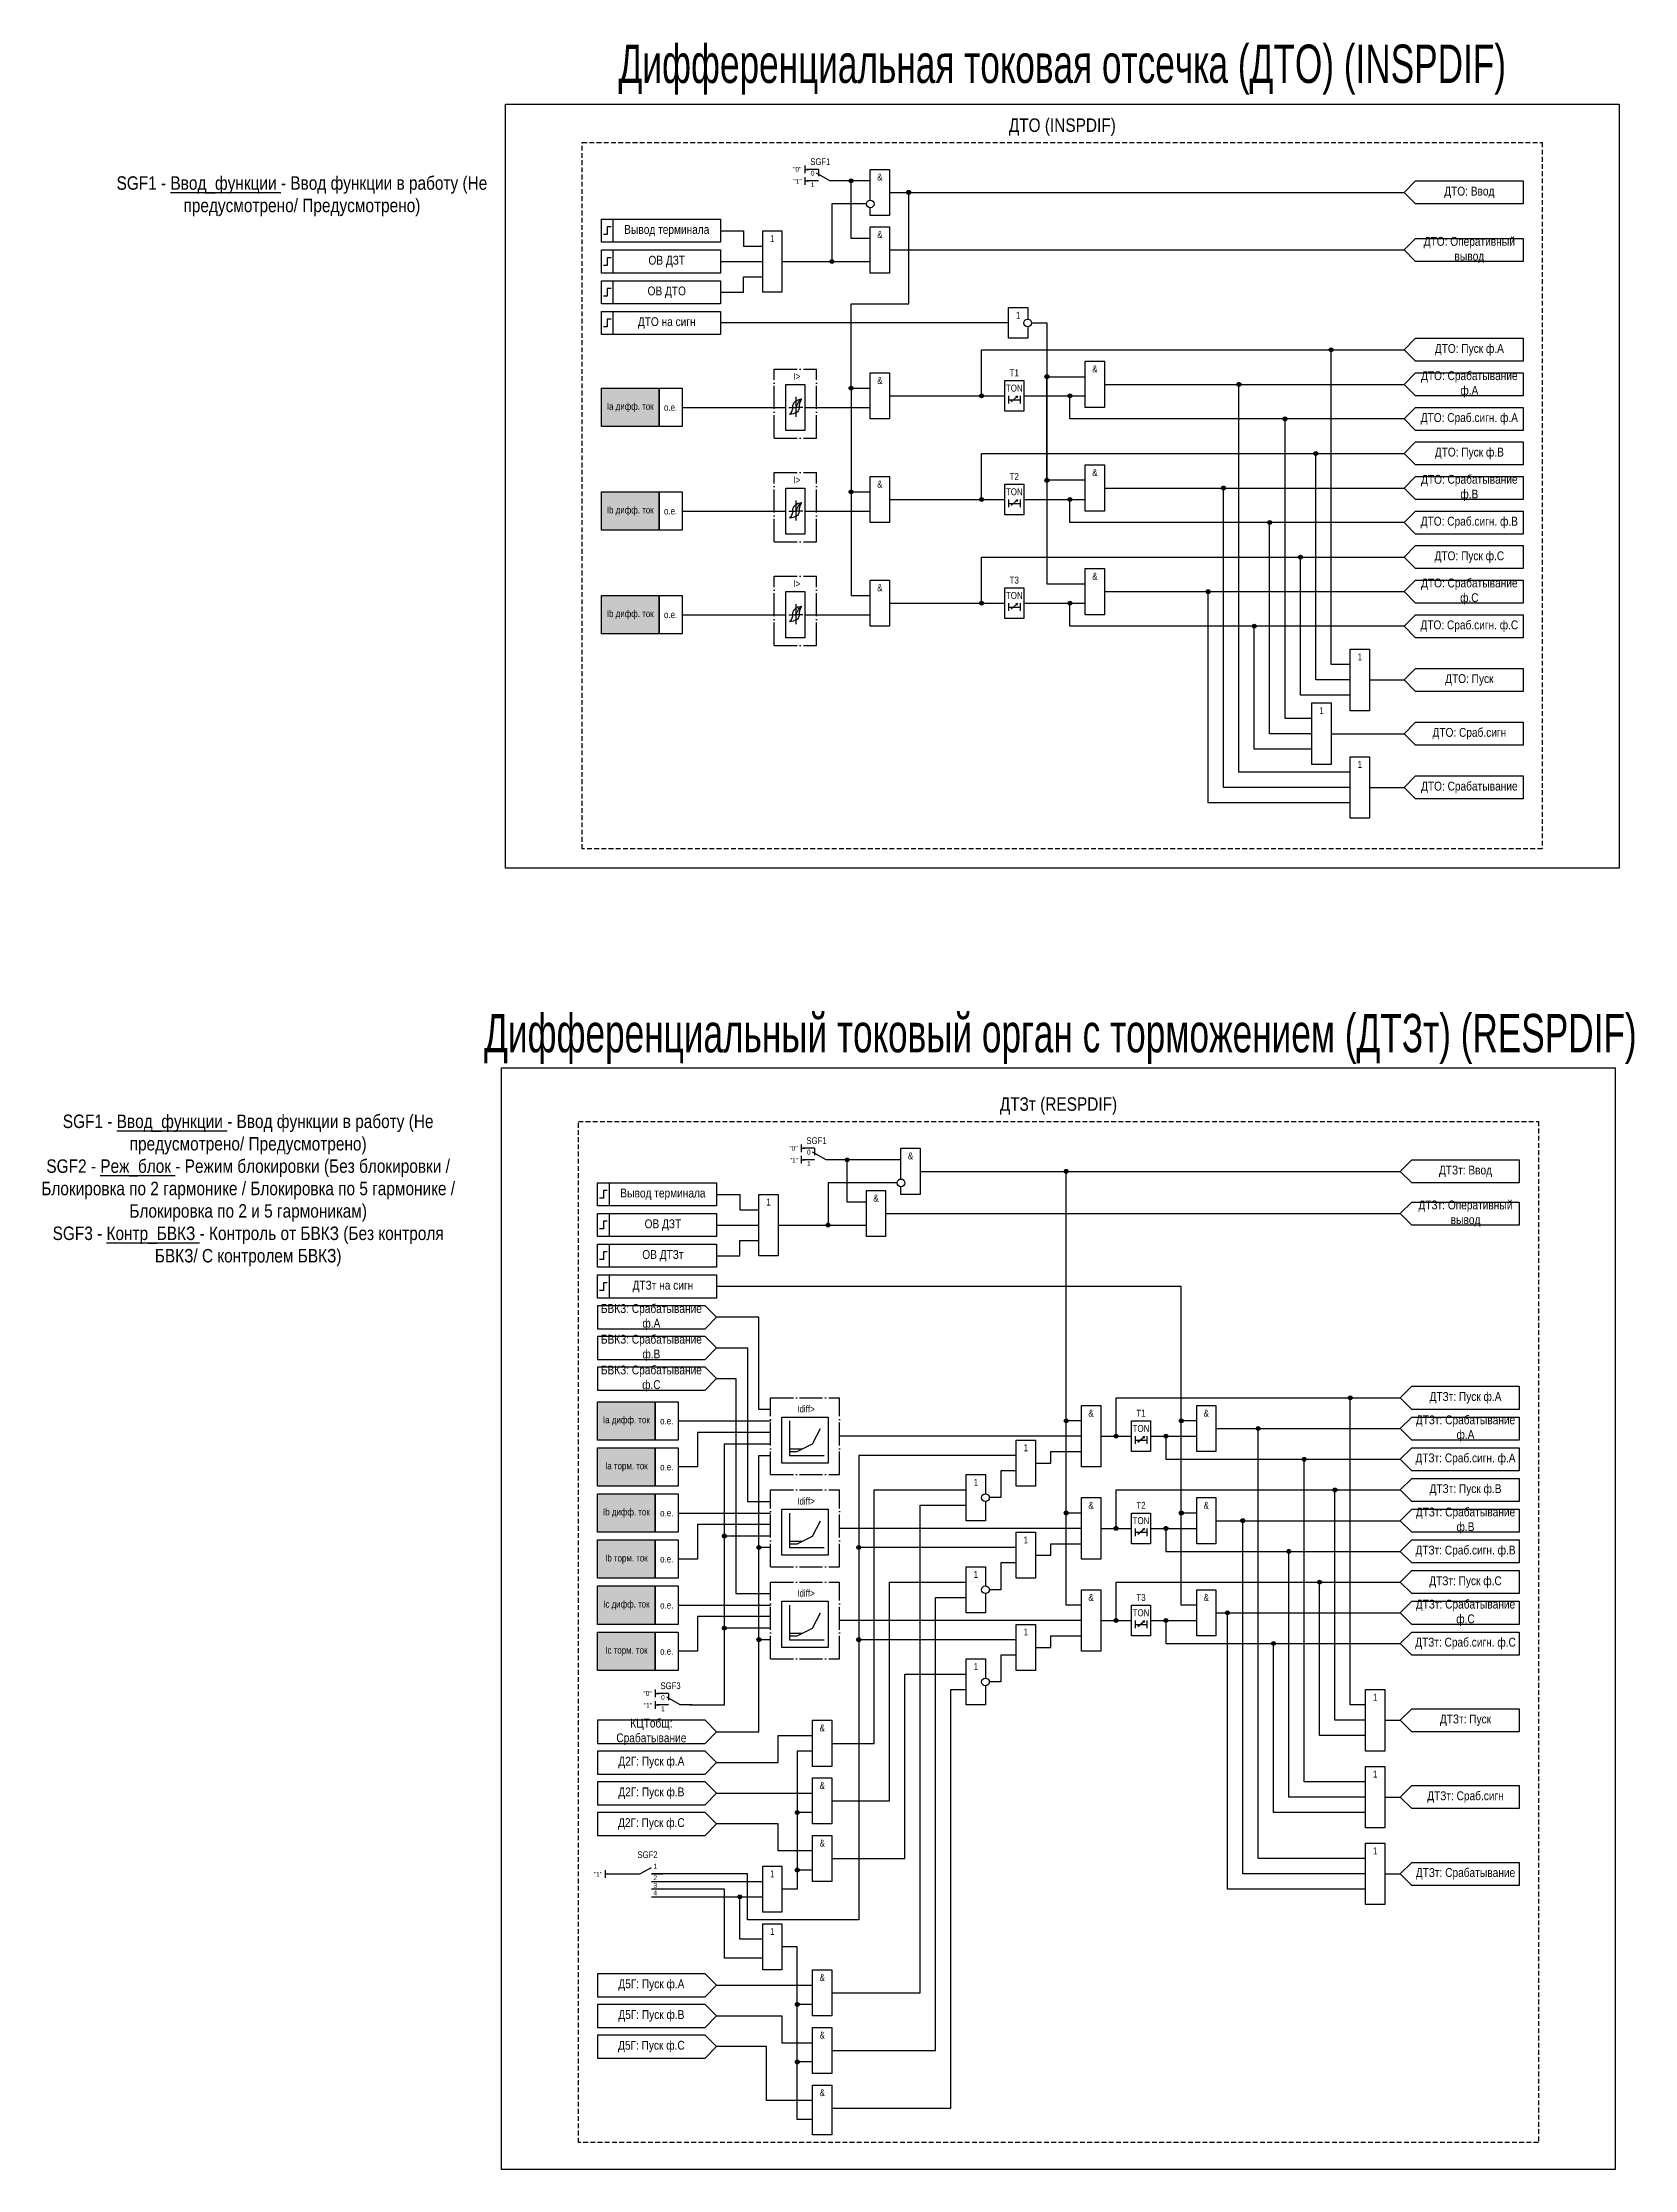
# Model space of a CAD drawing. Header units: millimetres. Extents: x -375 to 2714, y -997 to 626.
# Drawn here: x -375 to 40, y -434 to 120 of the extents above; entities that cross this region are included whole.
import ezdxf
from ezdxf.enums import TextEntityAlignment as Align

# ---------------------------------------------------------------- set-up
doc = ezdxf.new("R2010")
doc.units = ezdxf.units.MM
doc.linetypes.add('ACAD_ISO04W100', pattern=[30, 24, -3, 0, -3])
doc.linetypes.add('штриховая2', pattern=[0.375, 0.25, -0.125])
doc.layers.add('TEXT', color=7, linetype='Continuous', lineweight=25)
doc.layers.add('Основная', color=7, linetype='Continuous')
doc.styles.add('1.8_Gost_RD', font='ARIALN.TTF', dxfattribs={"height": 1.8})
doc.styles.add('2.5_Gost_RD', font='ARIALN.TTF', dxfattribs={"height": 2.5})
doc.styles.add('3.5_Gost_RD', font='ARIALN.TTF', dxfattribs={"height": 3.5})
doc.styles.add('Вывод', font='ARIALN.TTF', dxfattribs={"height": 2.5})
doc.styles.add('Компонент', font='ARIALN.TTF', dxfattribs={"height": 3.5})

# ---------------------------------------------------------------- blocks, each defined once
blk = doc.blocks.new('Точка')
at = {"ltscale": 100}
h = blk.add_hatch(color=256, dxfattribs=at)
h.dxf.hatch_style = 1
edge = h.paths.add_edge_path()
edge.add_arc((0, 0), 0.5, 0, 360)
blk.add_circle((0, 0), 0.5, dxfattribs=at)
blk = doc.blocks.new('*U898')
at = {"layer": 'Основная', "linetype": 'ACAD_ISO04W100', "ltscale": 0.25}
for p, q in [((0, 0), (11, 0)), ((0, -18), (0, 0)), ((11, -18), (11, 0)), ((0, -18), (11, -18))]:
    blk.add_line(p, q, dxfattribs=at)
at = {"layer": 'Основная', "style": 'Компонент'}
blk.add_attdef('ОУ', text='', height=3.5, dxfattribs=at).set_placement((11, 0), align=Align.MIDDLE_CENTER)
blk = doc.blocks.new('*U1018')
at = {"layer": 'Основная', "linetype": 'ACAD_ISO04W100', "ltscale": 0.25}
for p, q in [((0, 0), (18, 0)), ((0, -20), (0, 0)), ((18, -20), (18, 0)), ((0, -20), (18, -20))]:
    blk.add_line(p, q, dxfattribs=at)
at = {"layer": 'Основная', "style": 'Компонент'}
blk.add_attdef('ОУ', text='', height=3.5, dxfattribs=at).set_placement((18, 0), align=Align.MIDDLE_CENTER)
blk = doc.blocks.new('*U956')
at = {"layer": 'Основная', "color": 0}
blk.add_line((0, 0), (6, 3.4), dxfattribs=at)
blk = doc.blocks.new('*U1017')
at = {"layer": 'Основная', "color": 0}
for p, q in [((-9, 0), (-3, 0)), ((3, 0), (9, 0))]:
    blk.add_line(p, q, dxfattribs=at)
at = {"layer": 'Основная', "ltscale": 0.25}
blk.add_blockref('*U956', (-3, 0), dxfattribs=at)
at = {"layer": 'Основная'}
for tag, height, style, p in [('ОУ', 3.5, 'Компонент', (1, 10)), ('В2', 2.5, 'Вывод', (5, 4)), ('В1', 2.5, 'Вывод', (5, -2))]:
    blk.add_attdef(tag, text='', height=height, dxfattribs=dict(at, style=style)).set_placement(p, align=Align.MIDDLE_CENTER)
blk = doc.blocks.new('*U958')
at = {"layer": 'Основная', "color": 0}
blk.add_line((0, 0), (7, 4), dxfattribs=at)
at = {"layer": 'Основная', "ltscale": 0.35}
blk.add_line((6, 6), (6, 2.5), dxfattribs=at)
blk = doc.blocks.new('*U985')
at = {"layer": 'Основная', "color": 0}
for p, q in [((-3, 6), (-9, 6)), ((-3, 0), (-9, 0)), ((9, 0), (3, 0))]:
    blk.add_line(p, q, dxfattribs=at)
at = {"layer": 'Основная', "ltscale": 0.25, "xscale": -1}
blk.add_blockref('*U958', (3, 0), dxfattribs=at)
at = {"layer": 'Основная'}
for tag, height, style, p in [('ОУ', 3.5, 'Компонент', (-2, 10)), ('В1', 2.5, 'Вывод', (-14, 6)), ('В2', 2.5, 'Вывод', (-6, 4)), ('В3', 2.5, 'Вывод', (-6, -2))]:
    blk.add_attdef(tag, text='', height=height, dxfattribs=dict(at, style=style)).set_placement(p, align=Align.MIDDLE_CENTER)

msp = doc.modelspace()

# ---------------------------------------------------------------- hatches: boundary and pattern name
at = {"ltscale": 100, "true_color": 0xf7941d}
h = msp.add_hatch(color=30, dxfattribs=at)
h.dxf.hatch_style = 1
h.paths.add_polyline_path([(-229, 30), (-214, 30), (-214, 20), (-229, 20)])
h = msp.add_hatch(color=30, dxfattribs=at)
h.dxf.hatch_style = 1
h.paths.add_polyline_path([(-229, 3), (-214, 3), (-214, -7), (-229, -7)])
h = msp.add_hatch(color=30, dxfattribs=at)
h.dxf.hatch_style = 1
h.paths.add_polyline_path([(-229, -24), (-214, -24), (-214, -34), (-229, -34)])
h = msp.add_hatch(color=30, dxfattribs=at)
h.dxf.hatch_style = 1
h.paths.add_polyline_path([(-230, -234), (-215, -234), (-215, -244), (-230, -244)])
h = msp.add_hatch(color=30, dxfattribs=at)
h.dxf.hatch_style = 1
h.paths.add_polyline_path([(-230, -246), (-215, -246), (-215, -256), (-230, -256)])
h = msp.add_hatch(color=30, dxfattribs=at)
h.dxf.hatch_style = 1
h.paths.add_polyline_path([(-230, -258), (-215, -258), (-215, -268), (-230, -268)])
h = msp.add_hatch(color=30, dxfattribs=at)
h.dxf.hatch_style = 1
h.paths.add_polyline_path([(-230, -270), (-215, -270), (-215, -280), (-230, -280)])
h = msp.add_hatch(color=30, dxfattribs=at)
h.dxf.hatch_style = 1
h.paths.add_polyline_path([(-230, -282), (-215, -282), (-215, -292), (-230, -292)])
h = msp.add_hatch(color=30, dxfattribs=at)
h.dxf.hatch_style = 1
h.paths.add_polyline_path([(-230, -294), (-215, -294), (-215, -304), (-230, -304)])

# ---------------------------------------------------------------- linework, layer by layer
at = {"ltscale": 100}
for p, q in [((-176, 88), (-176, 86)), ((-176, 87), (-175, 87)), ((-176, 85), (-176, 83)), ((-176, 84), (-175, 84)), ((-198, 63), (-187, 63)), ((-182, 63), (-159, 63)), ((-164, 30), (-159, 30)), ((-177, -167), (-177, -169)), ((-177, -168), (-176, -168)), ((-177, -170), (-177, -172)), ((-177, -171), (-176, -171)), ((-199, -188), (-188, -188)), ((-183, -188), (-160, -188)), ((-215, -309), (-215, -311)), ((-215, -310), (-214, -310)), ((-215, -312), (-215, -314)), ((-215, -313), (-214, -313))]:
    msp.add_line(p, q, dxfattribs=at)
at = {"color": 7, "ltscale": 100}
for p, q in [((-122.3, 26.46), (-120.63, 27.95)), ((-120.63, 27.95), (-121.15, 27.73)), ((-120.63, 27.95), (-120.89, 27.48)), ((-122.3, -0.54), (-120.63, 0.95)), ((-120.63, 0.95), (-121.15, 0.73)), ((-120.63, 0.95), (-120.89, 0.48)), ((-122.3, -27.54), (-120.63, -26.05)), ((-120.63, -26.05), (-121.15, -26.27)), ((-120.63, -26.05), (-120.89, -26.52)), ((-89.3, -244.54), (-87.63, -243.05)), ((-87.63, -243.05), (-88.15, -243.27)), ((-87.63, -243.05), (-87.89, -243.52)), ((-89.3, -268.54), (-87.63, -267.05)), ((-87.63, -267.05), (-88.15, -267.27)), ((-87.63, -267.05), (-87.89, -267.52)), ((-89.3, -292.54), (-87.63, -291.05)), ((-87.63, -291.05), (-88.15, -291.27)), ((-87.63, -291.05), (-87.89, -291.52))]:
    msp.add_line(p, q, dxfattribs=at)
at = {"color": 2, "ltscale": 100}
for points in [[(-254, 104), (36, 104), (36, -95), (-254, -95)], [(-255, -147), (35, -147), (35, -434), (-255, -434)]]:
    msp.add_lwpolyline(points, close=True, dxfattribs=at)
at = {"ltscale": 100}
for points in [[(-159, 69), (-164, 69), (-164, 84), (-169, 84)], [(-159, 84), (-164, 84)], [(-160, 78), (-169, 78), (-169, 63)], [(-164, 30), (-164, 30), (-164, 52), (-149, 52), (-149, 81)], [(-154, 81), (-20, 81)], [(-198, 71), (-192, 71), (-192, 67), (-187, 67)], [(-159, 69), (-164, 69)], [(-154, 66), (-20, 66)], [(-198, 55), (-192, 55), (-192, 59), (-187, 59)], [(-118, 46), (-118, 43), (-123, 43), (-123, 51), (-118, 51), (-118, 48)], [(-123, 47), (-198, 47)], [(-117, 47), (-113, 47), (-113, -21), (-103, -21)], [(-130, 28), (-130, 40), (-20, 40)], [(-34, -42), (-39, -42), (-39, 40)], [(-164, 30), (-164, 30), (-164, 3), (-159, 3)], [(-123, 28), (-123, 26)], [(-120, 28), (-120, 26)], [(-103, 6), (-113, 6), (-113, 33)], [(-113, 33), (-103, 33)], [(-20, 22), (-107, 22), (-107, 28)], [(-98, 31), (-20, 31)], [(-34, -70), (-63, -70), (-63, 31)], [(-123, 27), (-120, 27)], [(-44, -56), (-51, -56), (-51, 22)], [(-130, 1), (-130, 13), (-20, 13)], [(-34, -46), (-43, -46), (-43, 13)], [(-164, 3), (-164, 3), (-164, -24), (-159, -24)], [(-123, 1), (-123, -1)], [(-120, 1), (-120, -1)], [(-20, -5), (-107, -5), (-107, 1)], [(-98, 4), (-20, 4)], [(-34, -74), (-67, -74), (-67, 4)], [(-123, 0), (-120, 0)], [(-44, -60), (-55, -60), (-55, -5)], [(-130, -26), (-130, -14), (-20, -14)], [(-34, -50), (-47, -50), (-47, -14)], [(-123, -26), (-123, -28)], [(-123, -27), (-120, -27)], [(-120, -26), (-120, -28)], [(-20, -32), (-107, -32), (-107, -26)], [(-98, -23), (-20, -23)], [(-34, -78), (-71, -78), (-71, -23)], [(-44, -64), (-59, -64), (-59, -32)], [(-29, -46), (-20, -46)], [(-39, -60), (-20, -60)], [(-29, -74), (-20, -74)], [(-160, -182), (-165, -182), (-165, -171), (-170, -171)], [(-151, -171), (-165, -171)], [(-152, -177), (-170, -177), (-170, -188)], [(-146, -174), (-21, -174)], [(-104, -239), (-108, -239), (-108, -174)], [(-199, -180), (-193, -180), (-193, -184), (-188, -184)], [(-160, -182), (-165, -182)], [(-155, -185), (-21, -185)], [(-199, -196), (-193, -196), (-193, -192), (-188, -192)], [(-74, -239), (-78, -239), (-78, -204), (-199, -204)], [(-185, -236), (-188, -236), (-188, -212), (-199, -212)], [(-199, -220), (-191, -220), (-191, -260), (-185, -260)], [(-199, -228), (-194, -228), (-194, -284), (-185, -284)], [(-95, -243), (-95, -233), (-21, -233)], [(-30, -313), (-34, -313), (-34, -233)], [(-185, -242), (-204, -242), (-204, -251), (-209, -251)], [(-180, -239), (-180, -248)], [(-180, -247), (-178, -247), (-174, -245), (-172, -241)], [(-104, -243), (-167, -243)], [(-104, -263), (-108, -263), (-108, -239)], [(-90, -243), (-90, -245)], [(-87, -243), (-87, -245)], [(-86, -243), (-74, -243)], [(-82, -243), (-82, -249), (-21, -249)], [(-74, -263), (-78, -263), (-78, -239)], [(-69, -241), (-21, -241)], [(-30, -353), (-58, -353), (-58, -241)], [(-121, -248), (-162, -248), (-162, -369), (-191, -369), (-191, -357), (-216, -357)], [(-206, -313), (-197, -313), (-197, -245), (-185, -245)], [(-199, -320), (-188, -320), (-188, -248), (-185, -248)], [(-180, -246.31), (-176.61, -246.31)], [(-180, -248), (-171, -248)], [(-116, -250), (-112, -250), (-112, -247), (-104, -247)], [(-90, -244), (-87, -244)], [(-30, -333), (-46, -333), (-46, -249)], [(-121, -252), (-125, -252), (-125, -259), (-128, -259)], [(-169, -323), (-158, -323), (-158, -257), (-134, -257)], [(-95, -267), (-95, -257), (-21, -257)], [(-30, -317), (-38, -317), (-38, -257)], [(-180, -263), (-180, -272)], [(-180, -271), (-178, -271), (-174, -269), (-172, -265)], [(-169, -388), (-146, -388), (-146, -261), (-134, -261)], [(-104, -287), (-108, -287), (-108, -263)], [(-74, -287), (-78, -287), (-78, -263)], [(-69, -265), (-21, -265)], [(-30, -357), (-62, -357), (-62, -265)], [(-185, -266), (-204, -266), (-204, -275), (-209, -275)], [(-185, -269), (-197, -269)], [(-180, -270.31), (-176.61, -270.31)], [(-104, -267), (-167, -267)], [(-116, -274), (-112, -274), (-112, -271), (-104, -271)], [(-90, -267), (-90, -269)], [(-90, -268), (-87, -268)], [(-87, -267), (-87, -269)], [(-86, -267), (-74, -267)], [(-82, -267), (-82, -273), (-21, -273)], [(-185, -272), (-188, -272)], [(-180, -272), (-171, -272)], [(-121, -272), (-162, -272)], [(-121, -276), (-125, -276), (-125, -283), (-128, -283)], [(-30, -337), (-50, -337), (-50, -273)], [(-169, -338), (-154, -338), (-154, -281), (-134, -281)], [(-95, -291), (-95, -281), (-21, -281)], [(-30, -321), (-42, -321), (-42, -281)], [(-180, -287), (-180, -296)], [(-169, -403), (-142, -403), (-142, -285), (-134, -285)], [(-185, -290), (-204, -290), (-204, -299), (-209, -299)], [(-185, -293), (-197, -293)], [(-180, -295), (-178, -295), (-174, -293), (-172, -289)], [(-104, -291), (-167, -291)], [(-90, -291), (-90, -293)], [(-90, -292), (-87, -292)], [(-87, -291), (-87, -293)], [(-86, -291), (-74, -291)], [(-82, -291), (-82, -297), (-21, -297)], [(-69, -289), (-21, -289)], [(-30, -361), (-66, -361), (-66, -289)], [(-185, -296), (-188, -296)], [(-180, -294.31), (-176.61, -294.31)], [(-180, -296), (-171, -296)], [(-121, -296), (-162, -296)], [(-116, -298), (-112, -298), (-112, -295), (-104, -295)], [(-30, -341), (-54, -341), (-54, -297)], [(-121, -300), (-125, -300), (-125, -307), (-128, -307)], [(-169, -353), (-150, -353), (-150, -305), (-134, -305)], [(-169, -418), (-138, -418), (-138, -309), (-134, -309)], [(-199, -328), (-183, -328), (-183, -321), (-174, -321)], [(-25, -317), (-21, -317)], [(-174, -325), (-178, -325), (-178, -361), (-182, -361)], [(-199, -336), (-174, -336)], [(-25, -337), (-21, -337)], [(-174, -341), (-178, -341)], [(-174, -351), (-183, -351), (-183, -344), (-199, -344)], [(-228, -357), (-219, -357)], [(-216, -359), (-187, -359)], [(-174, -356), (-178, -356)], [(-25, -357), (-21, -357)], [(-187, -379), (-197, -379), (-197, -361), (-216, -361)], [(-216, -363), (-187, -363)], [(-187, -374), (-193, -374), (-193, -363)], [(-174, -421), (-178, -421), (-178, -376), (-182, -376)], [(-199, -386), (-174, -386)], [(-174, -391), (-178, -391)], [(-199, -394), (-182, -394), (-182, -401), (-174, -401)], [(-174, -416), (-186, -416), (-186, -402), (-199, -402)], [(-174, -406), (-178, -406)], [(-174, -421), (-178, -421)]]:
    msp.add_lwpolyline(points, dxfattribs=at)
for points in [[(-229, 74), (-226, 74), (-226, 68), (-229, 68)], [(-229, 74), (-198, 74), (-198, 68), (-229, 68)], [(-187, 71), (-182, 71), (-182, 55), (-187, 55)], [(-229, 66), (-226, 66), (-226, 60), (-229, 60)], [(-229, 66), (-198, 66), (-198, 60), (-229, 60)], [(-229, 58), (-226, 58), (-226, 52), (-229, 52)], [(-229, 58), (-198, 58), (-198, 52), (-229, 52)], [(-229, 30), (-214, 30), (-214, 20), (-229, 20)], [(-214, 30), (-208, 30), (-208, 20), (-214, 20)], [(-124, 32), (-119, 32), (-119, 24), (-124, 24)], [(-229, 3), (-214, 3), (-214, -7), (-229, -7)], [(-214, 3), (-208, 3), (-208, -7), (-214, -7)], [(-124, 5), (-119, 5), (-119, -3), (-124, -3)], [(-124, -22), (-119, -22), (-119, -30), (-124, -30)], [(-229, -24), (-214, -24), (-214, -34), (-229, -34)], [(-214, -24), (-208, -24), (-208, -34), (-214, -34)], [(-34, -38), (-29, -38), (-29, -54), (-34, -54)], [(-44, -52), (-39, -52), (-39, -68), (-44, -68)], [(-34, -66), (-29, -66), (-29, -82), (-34, -82)], [(-230, -177), (-227, -177), (-227, -183), (-230, -183)], [(-230, -177), (-199, -177), (-199, -183), (-230, -183)], [(-188, -180), (-183, -180), (-183, -196), (-188, -196)], [(-230, -185), (-227, -185), (-227, -191), (-230, -191)], [(-230, -185), (-199, -185), (-199, -191), (-230, -191)], [(-230, -193), (-227, -193), (-227, -199), (-230, -199)], [(-230, -193), (-199, -193), (-199, -199), (-230, -199)], [(-230, -234), (-215, -234), (-215, -244), (-230, -244)], [(-215, -234), (-209, -234), (-209, -244), (-215, -244)], [(-104, -235), (-99, -235), (-99, -251), (-104, -251)], [(-91, -239), (-86, -239), (-86, -247), (-91, -247)], [(-230, -246), (-215, -246), (-215, -256), (-230, -256)], [(-215, -246), (-209, -246), (-209, -256), (-215, -256)], [(-230, -258), (-215, -258), (-215, -268), (-230, -268)], [(-215, -258), (-209, -258), (-209, -268), (-215, -268)], [(-104, -259), (-99, -259), (-99, -275), (-104, -275)], [(-91, -263), (-86, -263), (-86, -271), (-91, -271)], [(-230, -270), (-215, -270), (-215, -280), (-230, -280)], [(-215, -270), (-209, -270), (-209, -280), (-215, -280)], [(-230, -282), (-215, -282), (-215, -292), (-230, -292)], [(-215, -282), (-209, -282), (-209, -292), (-215, -292)], [(-104, -283), (-99, -283), (-99, -299), (-104, -299)], [(-91, -287), (-86, -287), (-86, -295), (-91, -295)], [(-230, -294), (-215, -294), (-215, -304), (-230, -304)], [(-215, -294), (-209, -294), (-209, -304), (-215, -304)], [(-30, -309), (-25, -309), (-25, -325), (-30, -325)], [(-30, -329), (-25, -329), (-25, -345), (-30, -345)], [(-30, -349), (-25, -349), (-25, -365), (-30, -365)]]:
    msp.add_lwpolyline(points, close=True, dxfattribs=at)
at = {"lineweight": 30, "ltscale": 100}
for points in [[(-226.5, 72), (-227.5, 72), (-227.5, 70), (-228.5, 70)], [(-226.5, 64), (-227.5, 64), (-227.5, 62), (-228.5, 62)], [(-226.5, 56), (-227.5, 56), (-227.5, 54), (-228.5, 54)], [(-227.5, -179), (-228.5, -179), (-228.5, -181), (-229.5, -181)], [(-227.5, -187), (-228.5, -187), (-228.5, -189), (-229.5, -189)], [(-227.5, -195), (-228.5, -195), (-228.5, -197), (-229.5, -197)]]:
    msp.add_lwpolyline(points, dxfattribs=at)
at = {"layer": 'Основная', "ltscale": 100}
for p, q in [((-181, 29.5), (-181, 31)), ((-181, 31), (-176, 31)), ((-181, 22), (-181, 30)), ((-176, 31), (-176, 25)), ((-176, 25), (-159, 25)), ((-176, 25), (-176, 19)), ((-181, 19), (-181, 22)), ((-176, 19), (-181, 19)), ((-181, 2.5), (-181, 4)), ((-181, 4), (-176, 4)), ((-181, -5), (-181, 3)), ((-176, 4), (-176, -2)), ((-181, -8), (-181, -5)), ((-176, -2), (-159, -2)), ((-176, -2), (-176, -8)), ((-176, -8), (-181, -8)), ((-181, -24.5), (-181, -23)), ((-181, -23), (-176, -23)), ((-181, -32), (-181, -24)), ((-176, -23), (-176, -29)), ((-181, -35), (-181, -32)), ((-176, -29), (-159, -29)), ((-176, -29), (-176, -35)), ((-176, -35), (-181, -35)), ((-182, -239.5), (-182, -238)), ((-182, -238), (-170, -238)), ((-170, -238), (-170, -244)), ((-182, -247), (-182, -239)), ((-182, -250), (-182, -247)), ((-170, -244), (-170, -250)), ((-170, -250), (-182, -250)), ((-182, -263.5), (-182, -262)), ((-182, -262), (-170, -262)), ((-182, -271), (-182, -263)), ((-170, -262), (-170, -268)), ((-182, -274), (-182, -271)), ((-170, -268), (-170, -274)), ((-170, -274), (-182, -274)), ((-182, -287.5), (-182, -286)), ((-182, -286), (-170, -286)), ((-182, -295), (-182, -287)), ((-170, -286), (-170, -292)), ((-170, -292), (-170, -298)), ((-182, -298), (-182, -295)), ((-170, -298), (-182, -298)), ((-228, -356), (-228, -358))]:
    msp.add_line(p, q, dxfattribs=at)
at = {"layer": 'Основная'}
for p, q in [((-178.4, 27.72), (-178.4, 22.52)), ((-178.4, 0.72), (-178.4, -4.48)), ((-178.4, -26.28), (-178.4, -31.48))]:
    msp.add_line(p, q, dxfattribs=at)
at = {"layer": 'Основная', "color": 7, "ltscale": 100}
for p, q in [((-208, 25), (-181, 25)), ((-180.21, 25), (-178.4, 25)), ((-176.58, 25), (-178.4, 25)), ((-208, -2), (-181, -2)), ((-180.21, -2), (-178.4, -2)), ((-176.58, -2), (-178.4, -2)), ((-208, -29), (-181, -29)), ((-180.21, -29), (-178.4, -29)), ((-176.58, -29), (-178.4, -29)), ((-209, -239), (-185, -239)), ((-209, -263), (-185, -263)), ((-209, -287), (-185, -287))]:
    msp.add_line(p, q, dxfattribs=at)
at = {"layer": 'Основная', "linetype": 'штриховая2', "ltscale": 5}
for points in [[(-234, 94), (16, 94), (16, -90), (-234, -90)], [(-235, -161), (15, -161), (15, -427), (-235, -427)]]:
    msp.add_lwpolyline(points, close=True, dxfattribs=at)
at = {"layer": 'Основная', "ltscale": 100}
for points in [[(-159, 79), (-159, 87), (-154, 87), (-154, 75), (-159, 75), (-159, 77)], [(-154, 28), (-124, 28), (-124, 28), (-124, 28)], [(-119, 28), (-103, 28)], [(-154, 1), (-124, 1), (-124, 1), (-124, 1)], [(-119, 1), (-103, 1)], [(-154, -26), (-124, -26), (-124, -26), (-124, -26)], [(-119, -26), (-103, -26)], [(-151, -176), (-151, -168), (-146, -168), (-146, -180), (-151, -180), (-151, -178)], [(-99, -243), (-91, -243), (-91, -243), (-91, -243)], [(-129, -260), (-129, -265), (-134, -265), (-134, -253), (-129, -253), (-129, -258)], [(-99, -267), (-91, -267), (-91, -267), (-91, -267)], [(-129, -284), (-129, -289), (-134, -289), (-134, -277), (-129, -277), (-129, -282)], [(-99, -291), (-91, -291), (-91, -291), (-91, -291)], [(-129, -308), (-129, -313), (-134, -313), (-134, -301), (-129, -301), (-129, -306)]]:
    msp.add_lwpolyline(points, dxfattribs=at)
for points in [[(11, 84), (11, 78), (-17, 78), (-20, 81), (-17, 84)], [(-159, 72), (-154, 72), (-154, 60), (-159, 60)], [(11, 69), (11, 63), (-17, 63), (-20, 66), (-17, 69)], [(-229, 50), (-226, 50), (-226, 44), (-229, 44)], [(-229, 50), (-198, 50), (-198, 44), (-229, 44)], [(11, 43), (11, 37), (-17, 37), (-20, 40), (-17, 43)], [(-159, 34), (-154, 34), (-154, 22), (-159, 22)], [(-103, 37), (-98, 37), (-98, 25), (-103, 25)], [(11, 34), (11, 28), (-17, 28), (-20, 31), (-17, 34)], [(11, 25), (11, 19), (-17, 19), (-20, 22), (-17, 25)], [(11, 16), (11, 10), (-17, 10), (-20, 13), (-17, 16)], [(-159, 7), (-154, 7), (-154, -5), (-159, -5)], [(-103, 10), (-98, 10), (-98, -2), (-103, -2)], [(11, 7), (11, 1), (-17, 1), (-20, 4), (-17, 7)], [(11, -2), (11, -8), (-17, -8), (-20, -5), (-17, -2)], [(11, -11), (11, -17), (-17, -17), (-20, -14), (-17, -11)], [(-159, -20), (-154, -20), (-154, -32), (-159, -32)], [(-103, -17), (-98, -17), (-98, -29), (-103, -29)], [(11, -20), (11, -26), (-17, -26), (-20, -23), (-17, -20)], [(11, -29), (11, -35), (-17, -35), (-20, -32), (-17, -29)], [(11, -43), (11, -49), (-17, -49), (-20, -46), (-17, -43)], [(11, -57), (11, -63), (-17, -63), (-20, -60), (-17, -57)], [(11, -71), (11, -77), (-17, -77), (-20, -74), (-17, -71)], [(10, -171), (10, -177), (-18, -177), (-21, -174), (-18, -171)], [(-160, -179), (-155, -179), (-155, -191), (-160, -191)], [(10, -182), (10, -188), (-18, -188), (-21, -185), (-18, -182)], [(-230, -201), (-227, -201), (-227, -207), (-230, -207)], [(-230, -201), (-199, -201), (-199, -207), (-230, -207)], [(-230, -209), (-230, -215), (-202, -215), (-199, -212), (-202, -209)], [(-230, -217), (-230, -223), (-202, -223), (-199, -220), (-202, -217)], [(-230, -225), (-230, -231), (-202, -231), (-199, -228), (-202, -225)], [(10, -230), (10, -236), (-18, -236), (-21, -233), (-18, -230)], [(-74, -235), (-69, -235), (-69, -247), (-74, -247)], [(10, -238), (10, -244), (-18, -244), (-21, -241), (-18, -238)], [(-121, -244), (-116, -244), (-116, -256), (-121, -256)], [(10, -246), (10, -252), (-18, -252), (-21, -249), (-18, -246)], [(10, -254), (10, -260), (-18, -260), (-21, -257), (-18, -254)], [(-74, -259), (-69, -259), (-69, -271), (-74, -271)], [(10, -262), (10, -268), (-18, -268), (-21, -265), (-18, -262)], [(-121, -268), (-116, -268), (-116, -280), (-121, -280)], [(10, -270), (10, -276), (-18, -276), (-21, -273), (-18, -270)], [(10, -278), (10, -284), (-18, -284), (-21, -281), (-18, -278)], [(-74, -283), (-69, -283), (-69, -295), (-74, -295)], [(10, -286), (10, -292), (-18, -292), (-21, -289), (-18, -286)], [(-121, -292), (-116, -292), (-116, -304), (-121, -304)], [(10, -294), (10, -300), (-18, -300), (-21, -297), (-18, -294)], [(10, -314), (10, -320), (-18, -320), (-21, -317), (-18, -314)], [(-230, -317), (-230, -323), (-202, -323), (-199, -320), (-202, -317)], [(-174, -317), (-169, -317), (-169, -329), (-174, -329)], [(-230, -325), (-230, -331), (-202, -331), (-199, -328), (-202, -325)], [(-174, -332), (-169, -332), (-169, -344), (-174, -344)], [(-230, -333), (-230, -339), (-202, -339), (-199, -336), (-202, -333)], [(10, -334), (10, -340), (-18, -340), (-21, -337), (-18, -334)], [(-230, -341), (-230, -347), (-202, -347), (-199, -344), (-202, -341)], [(-174, -347), (-169, -347), (-169, -359), (-174, -359)], [(10, -354), (10, -360), (-18, -360), (-21, -357), (-18, -354)], [(-187, -355), (-182, -355), (-182, -367), (-187, -367)], [(-187, -370), (-182, -370), (-182, -382), (-187, -382)], [(-174, -382), (-169, -382), (-169, -394), (-174, -394)], [(-230, -383), (-230, -389), (-202, -389), (-199, -386), (-202, -383)], [(-230, -391), (-230, -397), (-202, -397), (-199, -394), (-202, -391)], [(-174, -397), (-169, -397), (-169, -409), (-174, -409)], [(-230, -399), (-230, -405), (-202, -405), (-199, -402), (-202, -399)], [(-174, -412), (-169, -412), (-169, -425), (-174, -425)]]:
    msp.add_lwpolyline(points, close=True, dxfattribs=at)
at = {"layer": 'Основная', "lineweight": 30, "ltscale": 100}
for points in [[(-226.5, 48), (-227.5, 48), (-227.5, 46), (-228.5, 46)], [(-227.5, -203), (-228.5, -203), (-228.5, -205), (-229.5, -205)]]:
    msp.add_lwpolyline(points, dxfattribs=at)
at = {"layer": 'Основная', "ltscale": 100}
for centre in [(-159, 78), (-118, 47), (-151, -177), (-129, -259), (-129, -283), (-129, -307)]:
    msp.add_circle(centre, 1, dxfattribs=at)
at = {"layer": 'Основная'}
for points in [[(-179.2, 24.92), (-179.4, 24.13), (-180, 23.12)], [(-177.52, 24.92), (-177.75, 24.13), (-178.24, 23.67), (-180, 23.12)], [(-179.2, 24.92), (-179.05, 25.71), (-178.56, 26.54), (-176.8, 27.26)], [(-178.4, 25), (-178, 25.72), (-177.53, 26.6), (-176.8, 27.26)], [(-177.52, 24.92), (-177.4, 25.71), (-177.19, 26.54), (-176.8, 27.26)], [(-179.2, -2.08), (-179.05, -1.29), (-178.56, -0.46), (-176.8, 0.26)], [(-178.4, -2), (-178, -1.28), (-177.53, -0.4), (-176.8, 0.26)], [(-177.52, -2.08), (-177.4, -1.29), (-177.19, -0.46), (-176.8, 0.26)], [(-179.2, -2.08), (-179.4, -2.87), (-180, -3.88)], [(-177.52, -2.08), (-177.75, -2.87), (-178.24, -3.33), (-180, -3.88)], [(-179.2, -29.08), (-179.05, -28.29), (-178.56, -27.46), (-176.8, -26.74)], [(-178.4, -29), (-178, -28.28), (-177.53, -27.4), (-176.8, -26.74)], [(-177.52, -29.08), (-177.4, -28.29), (-177.19, -27.46), (-176.8, -26.74)], [(-179.2, -29.08), (-179.4, -29.87), (-180, -30.88)], [(-177.52, -29.08), (-177.75, -29.87), (-178.24, -30.33), (-180, -30.88)]]:
    msp.add_spline(points, degree=3, dxfattribs=at)

# ---------------------------------------------------------------- block references
at = {"color": 3, "ltscale": 0.25, "xscale": 0.5, "yscale": 0.5, "zscale": 0.5}
msp.add_blockref('*U1017', (-217.5, -357), dxfattribs=at).add_auto_attribs({'ОУ': 'SGF2', 'В1': '2', 'В2': '1'})
at = {"layer": 'Основная', "ltscale": 0.25, "xscale": 0.5, "yscale": 0.5, "zscale": 0.5}
for p, values in [((-171, 84), {'ОУ': 'SGF1', 'В1': '"0"', 'В2': '0', 'В3': '1'}), ((-172, -171), {'ОУ': 'SGF1', 'В1': '"0"', 'В2': '0', 'В3': '1'}), ((-210, -313), {'ОУ': 'SGF3', 'В1': '"0"', 'В2': '0', 'В3': '1'})]:
    msp.add_blockref('*U985', p, dxfattribs=at).add_auto_attribs(values)
at = {"layer": 'Основная', "ltscale": 100}
for p in [(-164, 84), (-149, 81), (-169, 63), (-39, 40), (-113, 33), (-164, 30), (-130, 28), (-107, 28), (-63, 31), (-51, 22), (-43, 13), (-113, 6), (-164, 3), (-130, 1), (-107, 1), (-67, 4), (-55, -5), (-47, -14), (-130, -26), (-107, -26), (-71, -23), (-59, -32), (-165, -171), (-108, -174), (-170, -188), (-34, -233), (-108, -239), (-95, -243), (-82, -243), (-78, -239), (-58, -241), (-46, -249), (-38, -257), (-108, -263), (-78, -263), (-62, -265), (-197, -269), (-95, -267), (-82, -267), (-188, -272), (-162, -272), (-50, -273), (-42, -281), (-197, -293), (-95, -291), (-82, -291), (-66, -289), (-188, -296), (-162, -296), (-54, -297), (-178, -341), (-178, -356), (-193, -363), (-178, -391), (-178, -406)]:
    msp.add_blockref('Точка', p, dxfattribs=at)
at = {"layer": 'Основная', "ltscale": 0.25}
for name, p in [('*U898', (-184, 35)), ('*U898', (-184, 8)), ('*U898', (-184, -19)), ('*U1018', (-185, -233)), ('*U1018', (-185, -257)), ('*U1018', (-185, -281))]:
    msp.add_blockref(name, p, dxfattribs=at)

# ---------------------------------------------------------------- texts
at = {"color": 30, "ltscale": 100, "attachment_point": 5, "style": '3.5_Gost_RD'}
for s, insert, char_height, width in [('{\\W0.8;\\C3;Дифференциальная токовая отсечка (ДТО) (INSPDIF)}', (-109, 113), 10, 290), ('\\pt108.5;ДТО (INSPDIF)', (-109, 98), 3.5, 250), ('SGF1 - {\\LВвод_функции} - Ввод функции в работу (Не предусмотрено/ Предусмотрено)', (-307, 80), 3.5, 97.0715), ('{\\W0.8;\\C3;Дифференциальный токовый орган с торможением (ДТЗт) (RESPDIF)}', (-109.5, -139.5), 10, 341), ('\\pt108.5;ДТЗт (RESPDIF)', (-110, -157), 3.5, 250), ('SGF1 - {\\LВвод_функции} - Ввод функции в работу (Не предусмотрено/ Предусмотрено)\\PSGF2 - {\\LРеж_блок} - Режим блокировки (Без блокировки / Блокировка по 2 гармонике / Блокировка по 5 гармонике / Блокировка по 2 и 5 гармоникам)\\PSGF3 - {\\LКонтр_БВКЗ} - Контроль от БВКЗ (Без контроля БВКЗ/ С контролем БВКЗ)', (-321, -179), 3.5, 111.8874)]:
    msp.add_mtext(s, dxfattribs=dict(at, insert=insert, char_height=char_height, width=width))
at = {"ltscale": 100, "char_height": 1.25, "attachment_point": 1, "style": '3.5_Gost_RD'}
for insert in [(-179, 84.5), (-180, -170.5), (-218, -312.5)]:
    msp.add_mtext_dynamic_manual_height_columns('"1"', width=2, gutter_width=17.5, heights=[0], dxfattribs=dict(at, insert=insert))
at = {"ltscale": 100, "attachment_point": 5}
for s, insert, char_height, width, style in [('Вывод терминала', (-212, 71), 2.3, 28, '2.5_Gost_RD'), ('1', (-184.5, 69), 1.8, 5, '2.5_Gost_RD'), ('1', (-120.5, 49), 1.8, 5, '2.5_Gost_RD'), ('T1', (-121.5, 34), 1.8, 5, '2.5_Gost_RD'), ('TON', (-121.5, 30), 1.8, 5, '2.5_Gost_RD'), ('Ia дифф. ток', (-221.5, 25), 1.8, 15, '1.8_Gost_RD'), ('о.е.', (-211, 25), 1.8, 6, '1.8_Gost_RD'), ('T2', (-121.5, 7), 1.8, 5, '2.5_Gost_RD'), ('TON', (-121.5, 3), 1.8, 5, '2.5_Gost_RD'), ('Ib дифф. ток', (-221.5, -2), 1.8, 15, '1.8_Gost_RD'), ('о.е.', (-211, -2), 1.8, 6, '1.8_Gost_RD'), ('T3', (-121.5, -20), 1.8, 5, '2.5_Gost_RD'), ('TON', (-121.5, -24), 1.8, 5, '2.5_Gost_RD'), ('Ib дифф. ток', (-221.5, -29), 1.8, 15, '1.8_Gost_RD'), ('о.е.', (-211, -29), 1.8, 6, '1.8_Gost_RD'), ('Вывод терминала', (-213, -180), 2.3, 28, '2.5_Gost_RD'), ('1', (-185.5, -182), 1.8, 5, '2.5_Gost_RD'), ('Ia дифф. ток', (-222.5, -239), 1.8, 15, '1.8_Gost_RD'), ('T1', (-88.5, -237), 1.8, 5, '2.5_Gost_RD'), ('о.е.', (-212, -239), 1.8, 6, '1.8_Gost_RD'), ('TON', (-88.5, -241), 1.8, 5, '2.5_Gost_RD'), ('Ia торм. ток', (-222.5, -251), 1.8, 15, '1.8_Gost_RD'), ('о.е.', (-212, -251), 1.8, 6, '1.8_Gost_RD'), ('T2', (-88.5, -261), 1.8, 5, '2.5_Gost_RD'), ('Ib дифф. ток', (-222.5, -263), 1.8, 15, '1.8_Gost_RD'), ('о.е.', (-212, -263), 1.8, 6, '1.8_Gost_RD'), ('TON', (-88.5, -265), 1.8, 5, '2.5_Gost_RD'), ('Ib торм. ток', (-222.5, -275), 1.8, 15, '1.8_Gost_RD'), ('о.е.', (-212, -275), 1.8, 6, '1.8_Gost_RD'), ('Ic дифф. ток', (-222.5, -287), 1.8, 15, '1.8_Gost_RD'), ('о.е.', (-212, -287), 1.8, 6, '1.8_Gost_RD'), ('TON', (-88.5, -289), 1.8, 5, '2.5_Gost_RD'), ('T3', (-88.5, -285), 1.8, 5, '2.5_Gost_RD'), ('Ic торм. ток', (-222.5, -299), 1.8, 15, '1.8_Gost_RD'), ('о.е.', (-212, -299), 1.8, 6, '1.8_Gost_RD')]:
    msp.add_mtext(s, dxfattribs=dict(at, insert=insert, char_height=char_height, width=width, style=style))
at = {"layer": 'TEXT', "color": 0, "ltscale": 100, "char_height": 2.3, "width": 28, "attachment_point": 5, "style": '2.5_Gost_RD'}
for insert in [(-212, 63), (-213, -188)]:
    msp.add_mtext('{\\C256;ОВ ДЗТ}', dxfattribs=dict(at, insert=insert))
at = {"layer": 'TEXT', "ltscale": 100, "char_height": 1.25, "width": 2, "attachment_point": 5, "style": '2.5_Gost_RD'}
for s, insert in [('3', (-215, -360)), ('4', (-215, -362))]:
    msp.add_mtext(s, dxfattribs=dict(at, insert=insert))
at = {"layer": 'Основная', "ltscale": 100, "attachment_point": 5, "style": '2.5_Gost_RD'}
for s, insert, char_height, width in [('&', (-156.5, 85), 1.8, 5), ('ДТО: Ввод', (-3, 81), 2.3, 28), ('&', (-156.5, 70), 1.8, 5), ('ДТО на сигн', (-212, 47), 2.3, 28), ('&', (-100.5, 35), 1.8, 5), ('&', (-156.5, 32), 1.8, 5), ('ДТО: Сраб.сигн. ф.А', (-3, 22), 2.3, 28), ('&', (-156.5, 5), 1.8, 5), ('&', (-100.5, 8), 1.8, 5), ('&', (-156.5, -22), 1.8, 5), ('&', (-100.5, -19), 1.8, 5), ('1', (-31.5, -40), 1.8, 5), ('1', (-41.5, -54), 1.8, 5), ('1', (-31.5, -68), 1.8, 5), ('&', (-148.5, -170), 1.8, 5), ('ДТЗт: Ввод', (-4, -174), 2.3, 28), ('&', (-157.5, -181), 1.8, 5), ('ДТЗт на сигн', (-213, -204), 2.3, 28), ('&', (-101.5, -237), 1.8, 5), ('&', (-71.5, -237), 1.8, 5), ('1', (-118.5, -246), 1.8, 5), ('ДТЗт: Сраб.сигн. ф.А', (-4, -249), 2.3, 28), ('1', (-131.5, -255), 1.8, 5), ('&', (-101.5, -261), 1.8, 5), ('&', (-71.5, -261), 1.8, 5), ('1', (-118.5, -270), 1.8, 5), ('ДТЗт: Сраб.сигн. ф.В', (-4, -273), 2.3, 28), ('1', (-131.5, -279), 1.8, 5), ('&', (-101.5, -285), 1.8, 5), ('&', (-71.5, -285), 1.8, 5), ('1', (-118.5, -294), 1.8, 5), ('ДТЗт: Сраб.сигн. ф.С', (-4, -297), 2.3, 28), ('1', (-131.5, -303), 1.8, 5), ('1', (-27.5, -311), 1.8, 5), ('&', (-171.5, -319), 1.8, 5), ('1', (-27.5, -331), 1.8, 5), ('&', (-171.5, -334), 1.8, 5), ('ДТЗт: Сраб.сигн', (-4, -337), 2.3, 28), ('&', (-171.5, -349), 1.8, 5), ('1', (-27.5, -351), 1.8, 5), ('1', (-184.5, -357), 1.8, 5), ('1', (-184.5, -372), 1.8, 5), ('&', (-171.5, -384), 1.8, 5), ('&', (-171.5, -399), 1.8, 5), ('&', (-171.5, -414), 1.8, 5)]:
    msp.add_mtext(s, dxfattribs=dict(at, insert=insert, char_height=char_height, width=width))
at = {"layer": 'Основная', "color": 0, "ltscale": 100, "char_height": 2.3, "width": 28, "attachment_point": 5, "style": '2.5_Gost_RD'}
for s, insert in [('{\\C256;ДТО: Оперативный вывод}', (-3, 66)), ('{\\C256;ОВ ДТО}', (-212, 55)), ('{\\C256;ДТО: Пуск ф.А}', (-3, 40)), ('{\\C256;ДТО: Срабатывание ф.А}', (-3, 31)), ('{\\C256;ДТО: Пуск ф.В}', (-3, 13)), ('{\\C256;ДТО: Срабатывание ф.В}', (-3, 4)), ('{\\C256;ДТО: Сраб.сигн. ф.В}', (-3, -5)), ('{\\C256;ДТО: Пуск ф.С}', (-3, -14)), ('{\\C256;ДТО: Срабатывание ф.С}', (-3, -23)), ('{\\C256;ДТО: Сраб.сигн. ф.С}', (-3, -32)), ('{\\C256;ДТО: Пуск}', (-3, -46)), ('{\\C256;ДТО: Сраб.сигн}', (-3, -60)), ('{\\C256;ДТО: Срабатывание}', (-3, -74)), ('{\\C256;ДТЗт: Оперативный вывод}', (-4, -185)), ('{\\C256;ОВ ДТЗт}', (-213, -196)), ('{\\C256;БВКЗ: Срабатывание ф.А}', (-216, -212)), ('{\\C256;БВКЗ: Срабатывание ф.В}', (-216, -220)), ('{\\C256;БВКЗ: Срабатывание ф.С}', (-216, -228)), ('{\\C256;ДТЗт: Пуск ф.А}', (-4, -233)), ('{\\C256;ДТЗт: Срабатывание ф.А}', (-4, -241)), ('{\\C256;ДТЗт: Пуск ф.В}', (-4, -257)), ('{\\C256;ДТЗт: Срабатывание ф.В}', (-4, -265)), ('{\\C256;ДТЗт: Пуск ф.С}', (-4, -281)), ('{\\C256;ДТЗт: Срабатывание ф.С}', (-4, -289)), ('{\\C256;ДТЗт: Пуск}', (-4, -317)), ('{\\C256;КЦТобщ: Срабатывание}', (-216, -320)), ('{\\C256;Д2Г: Пуск ф.А}', (-216, -328)), ('{\\C256;Д2Г: Пуск ф.B}', (-216, -336)), ('{\\C256;Д2Г: Пуск ф.C}', (-216, -344)), ('{\\C256;ДТЗт: Срабатывание}', (-4, -357)), ('{\\C256;Д5Г: Пуск ф.А}', (-216, -386)), ('{\\C256;Д5Г: Пуск ф.B}', (-216, -394)), ('{\\C256;Д5Г: Пуск ф.C}', (-216, -402))]:
    msp.add_mtext(s, dxfattribs=dict(at, insert=insert))
at = {"layer": 'Основная', "color": 7, "ltscale": 100, "char_height": 1.8, "attachment_point": 1, "style": '1.8_Gost_RD'}
for s, insert in [('I>', (-179, 34)), ('I>', (-179, 7)), ('I>', (-179, -20)), ('Idiff>', (-178, -235)), ('Idiff>', (-178, -259)), ('Idiff>', (-178, -283))]:
    msp.add_mtext_dynamic_manual_height_columns(s, width=4, gutter_width=17.5, heights=[0], dxfattribs=dict(at, insert=insert))
at = {"layer": 'Основная', "ltscale": 100, "insert": (-231, -356.5), "char_height": 1.25, "attachment_point": 1, "style": '3.5_Gost_RD'}
msp.add_mtext_dynamic_manual_height_columns('"1"', width=2, gutter_width=17.5, heights=[0], dxfattribs=at)

doc.saveas('drawing.dxf')
